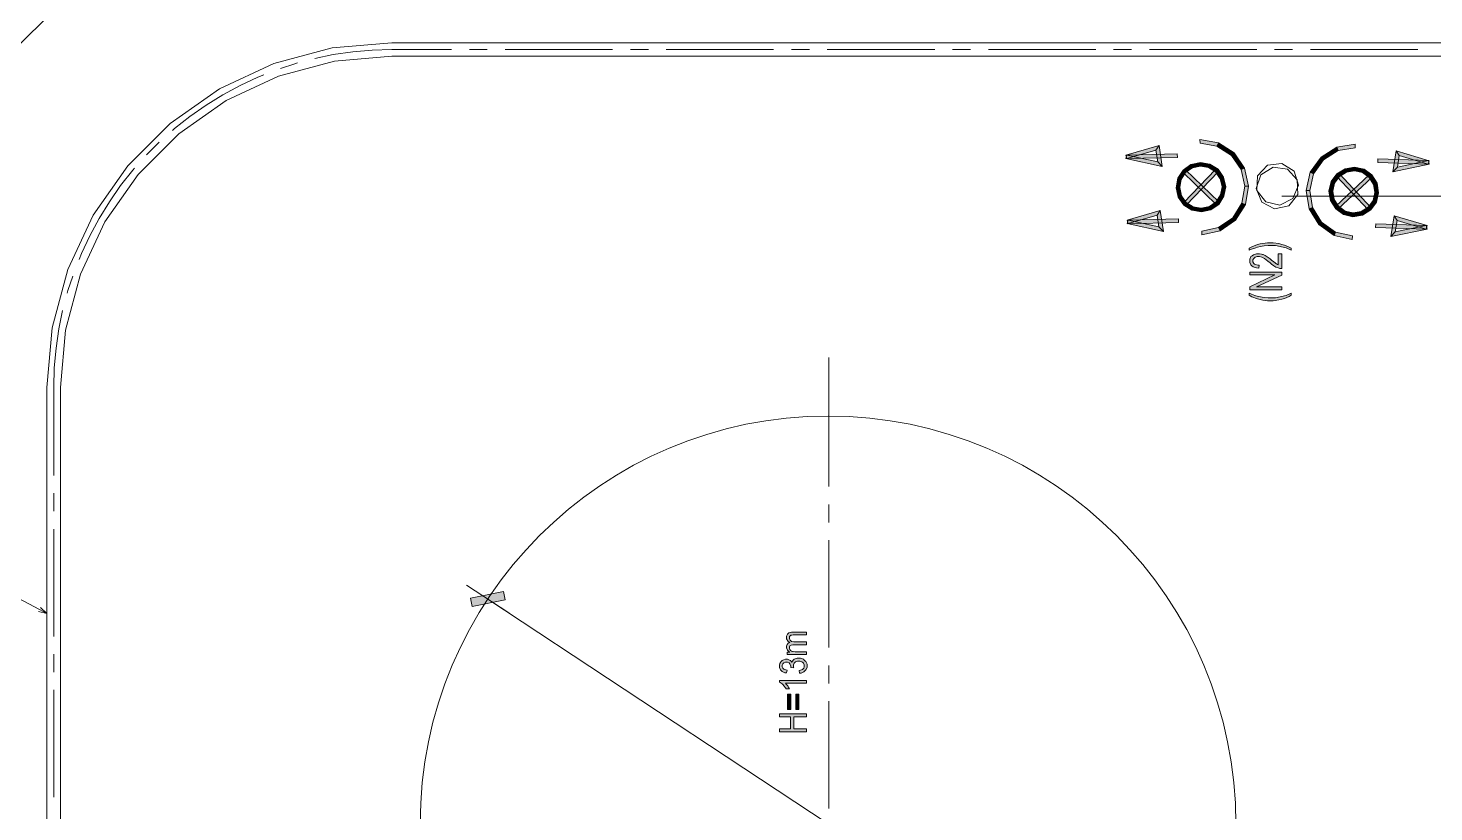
# Model space of a CAD drawing. Header units: millimetres. Extents: x 805 to 6044844, y 120 to 7887884.
# Drawn here: x 5931450 to 5956389, y 7842344 to 7856255 of the extents above; entities that cross this region are included whole.
import ezdxf

# ---------------------------------------------------------------- set-up
doc = ezdxf.new("R2010")
doc.units = ezdxf.units.MM

msp = doc.modelspace()

# ---------------------------------------------------------------- hatches: boundary and pattern name
h = msp.add_hatch(color=0)
h.dxf.hatch_style = 2
h.paths.add_polyline_path([(5952239, 7854279), (5952565, 7854221), (5952541, 7854160), (5952240, 7854214)])
h = msp.add_hatch(color=0)
h.dxf.hatch_style = 2
h.paths.add_polyline_path([(5950924, 7854002), (5950942, 7853939), (5951459, 7854086), (5951513, 7854169)])
h = msp.add_hatch(color=0)
h.dxf.hatch_style = 2
h.paths.add_polyline_path([(5951567, 7853799), (5951489, 7853883), (5950939, 7854002), (5950926, 7853938)])
h = msp.add_hatch(color=0)
h.dxf.hatch_style = 2
h.paths.add_polyline_path([(5951838, 7853958), (5951837, 7854023), (5950932, 7854003), (5950934, 7853938)])
h = msp.add_hatch(color=0)
h.dxf.hatch_style = 2
h.paths.add_polyline_path([(5951513, 7854169), (5951459, 7854086), (5951489, 7853883), (5951567, 7853799)])
h = msp.add_hatch(color=0)
h.dxf.hatch_style = 2
h.paths.add_polyline_path([(5952565, 7854221), (5952843, 7854042), (5952798, 7853995), (5952541, 7854160)])
h = msp.add_hatch(color=0)
h.dxf.hatch_style = 2
h.paths.add_polyline_path([(5952843, 7854042), (5953032, 7853771), (5952972, 7853745), (5952798, 7853995)])
h = msp.add_hatch(color=0)
h.dxf.hatch_style = 2
h.paths.add_polyline_path([(5954669, 7854141), (5954389, 7853966), (5954433, 7853919), (5954692, 7854080)])
h = msp.add_hatch(color=0)
h.dxf.hatch_style = 2
h.paths.add_polyline_path([(5954995, 7854195), (5954669, 7854141), (5954692, 7854080), (5954994, 7854130)])
h = msp.add_hatch(color=0)
h.dxf.hatch_style = 2
h.paths.add_polyline_path([(5955720, 7854077), (5955773, 7853994), (5955741, 7853790), (5955662, 7853707)])
h = msp.add_hatch(color=0)
h.dxf.hatch_style = 2
h.paths.add_polyline_path([(5956307, 7853902), (5956289, 7853840), (5955773, 7853994), (5955720, 7854077)])
h = msp.add_hatch(color=0)
h.dxf.hatch_style = 2
h.paths.add_polyline_path([(5951846, 7853592), (5951939, 7853736), (5951985, 7853691), (5951907, 7853568)])
h = msp.add_hatch(color=0)
h.dxf.hatch_style = 2
h.paths.add_polyline_path([(5951939, 7853736), (5952079, 7853834), (5952106, 7853775), (5951985, 7853691)])
h = msp.add_hatch(color=0)
h.dxf.hatch_style = 2
h.paths.add_polyline_path([(5952527, 7853126), (5952572, 7853173), (5951985, 7853737), (5951939, 7853690)])
h = msp.add_hatch(color=0)
h.dxf.hatch_style = 2
h.paths.add_polyline_path([(5952562, 7853703), (5952515, 7853748), (5951950, 7853160), (5951997, 7853115)])
h = msp.add_hatch(color=0)
h.dxf.hatch_style = 2
h.paths.add_polyline_path([(5952079, 7853834), (5952247, 7853871), (5952248, 7853806), (5952106, 7853775)])
h = msp.add_hatch(color=0)
h.dxf.hatch_style = 2
h.paths.add_polyline_path([(5952247, 7853871), (5952416, 7853841), (5952392, 7853781), (5952248, 7853806)])
h = msp.add_hatch(color=0)
h.dxf.hatch_style = 2
h.paths.add_polyline_path([(5952416, 7853841), (5952561, 7853749), (5952516, 7853702), (5952392, 7853781)])
h = msp.add_hatch(color=0)
h.dxf.hatch_style = 2
h.paths.add_polyline_path([(5952561, 7853749), (5952659, 7853608), (5952599, 7853581), (5952516, 7853702)])
h = msp.add_hatch(color=0)
h.dxf.hatch_style = 2
h.paths.add_polyline_path([(5953032, 7853771), (5953103, 7853448), (5953038, 7853447), (5952972, 7853745)])
h = msp.add_hatch(color=0)
h.dxf.hatch_style = 2
h.paths.add_polyline_path([(5954389, 7853966), (5954196, 7853697), (5954256, 7853671), (5954433, 7853919)])
h = msp.add_hatch(color=0)
h.dxf.hatch_style = 2
h.paths.add_polyline_path([(5954813, 7853760), (5954667, 7853669), (5954712, 7853622), (5954836, 7853699)])
h = msp.add_hatch(color=0)
h.dxf.hatch_style = 2
h.paths.add_polyline_path([(5954982, 7853788), (5954813, 7853760), (5954836, 7853699), (5954980, 7853723)])
h = msp.add_hatch(color=0)
h.dxf.hatch_style = 2
h.paths.add_polyline_path([(5955150, 7853749), (5954982, 7853788), (5954980, 7853723), (5955123, 7853690)])
h = msp.add_hatch(color=0)
h.dxf.hatch_style = 2
h.paths.add_polyline_path([(5955289, 7853649), (5955150, 7853749), (5955123, 7853690), (5955242, 7853605)])
h = msp.add_hatch(color=0)
h.dxf.hatch_style = 2
h.paths.add_polyline_path([(5955392, 7853870), (5955394, 7853935), (5956299, 7853903), (5956297, 7853839)])
h = msp.add_hatch(color=0)
h.dxf.hatch_style = 2
h.paths.add_polyline_path([(5955662, 7853707), (5955741, 7853790), (5956291, 7853903), (5956305, 7853839)])
h = msp.add_hatch(color=0)
h.dxf.hatch_style = 2
h.paths.add_polyline_path([(5951816, 7853423), (5951846, 7853592), (5951907, 7853568), (5951881, 7853424)])
h = msp.add_hatch(color=0)
h.dxf.hatch_style = 2
h.paths.add_polyline_path([(5952659, 7853608), (5952696, 7853440), (5952631, 7853439), (5952599, 7853581)])
h = msp.add_hatch(color=0)
h.dxf.hatch_style = 2
h.paths.add_polyline_path([(5954196, 7853697), (5954121, 7853375), (5954186, 7853373), (5954256, 7853671)])
h = msp.add_hatch(color=0)
h.dxf.hatch_style = 2
h.paths.add_polyline_path([(5954567, 7853530), (5954528, 7853363), (5954594, 7853360), (5954626, 7853503)])
h = msp.add_hatch(color=0)
h.dxf.hatch_style = 2
h.paths.add_polyline_path([(5954667, 7853669), (5954567, 7853530), (5954626, 7853503), (5954712, 7853622)])
h = msp.add_hatch(color=0)
h.dxf.hatch_style = 2
h.paths.add_polyline_path([(5954693, 7853046), (5954648, 7853094), (5955243, 7853651), (5955288, 7853603)])
h = msp.add_hatch(color=0)
h.dxf.hatch_style = 2
h.paths.add_polyline_path([(5954666, 7853623), (5954713, 7853668), (5955270, 7853073), (5955223, 7853029)])
h = msp.add_hatch(color=0)
h.dxf.hatch_style = 2
h.paths.add_polyline_path([(5955380, 7853504), (5955289, 7853649), (5955242, 7853605), (5955319, 7853481)])
h = msp.add_hatch(color=0)
h.dxf.hatch_style = 2
h.paths.add_polyline_path([(5955408, 7853334), (5955380, 7853504), (5955319, 7853481), (5955343, 7853336)])
h = msp.add_hatch(color=0)
h.dxf.hatch_style = 2
h.paths.add_polyline_path([(5951853, 7853255), (5951816, 7853423), (5951881, 7853424), (5951912, 7853281)])
h = msp.add_hatch(color=0)
h.dxf.hatch_style = 2
h.paths.add_polyline_path([(5951951, 7853114), (5951853, 7853255), (5951912, 7853281), (5951996, 7853161)])
h = msp.add_hatch(color=0)
h.dxf.hatch_style = 2
h.paths.add_polyline_path([(5952665, 7853271), (5952573, 7853126), (5952526, 7853171), (5952605, 7853295)])
h = msp.add_hatch(color=0)
h.dxf.hatch_style = 2
h.paths.add_polyline_path([(5952696, 7853440), (5952665, 7853271), (5952605, 7853295), (5952631, 7853439)])
h = msp.add_hatch(color=0)
h.dxf.hatch_style = 2
h.paths.add_polyline_path([(5953103, 7853448), (5953045, 7853123), (5952984, 7853147), (5953038, 7853447)])
h = msp.add_hatch(color=0)
h.dxf.hatch_style = 2
h.paths.add_polyline_path([(5954121, 7853375), (5954175, 7853050), (5954236, 7853072), (5954186, 7853373)])
h = msp.add_hatch(color=0)
h.dxf.hatch_style = 2
h.paths.add_polyline_path([(5954528, 7853363), (5954557, 7853193), (5954617, 7853216), (5954594, 7853360)])
h = msp.add_hatch(color=0)
h.dxf.hatch_style = 2
h.paths.add_polyline_path([(5955369, 7853167), (5955408, 7853334), (5955343, 7853336), (5955310, 7853194)])
h = msp.add_hatch(color=0)
h.dxf.hatch_style = 2
h.paths.add_polyline_path([(5950946, 7852848), (5950965, 7852786), (5951482, 7852933), (5951536, 7853016)])
h = msp.add_hatch(color=0)
h.dxf.hatch_style = 2
h.paths.add_polyline_path([(5951536, 7853016), (5951482, 7852933), (5951512, 7852729), (5951590, 7852645)])
h = msp.add_hatch(color=0)
h.dxf.hatch_style = 2
h.paths.add_polyline_path([(5952095, 7853022), (5951951, 7853114), (5951996, 7853161), (5952120, 7853082)])
h = msp.add_hatch(color=0)
h.dxf.hatch_style = 2
h.paths.add_polyline_path([(5952265, 7852992), (5952095, 7853022), (5952120, 7853082), (5952263, 7853057)])
h = msp.add_hatch(color=0)
h.dxf.hatch_style = 2
h.paths.add_polyline_path([(5952433, 7853028), (5952265, 7852992), (5952263, 7853057), (5952406, 7853088)])
h = msp.add_hatch(color=0)
h.dxf.hatch_style = 2
h.paths.add_polyline_path([(5952573, 7853126), (5952433, 7853028), (5952406, 7853088), (5952526, 7853171)])
h = msp.add_hatch(color=0)
h.dxf.hatch_style = 2
h.paths.add_polyline_path([(5953045, 7853123), (5952867, 7852844), (5952820, 7852889), (5952984, 7853147)])
h = msp.add_hatch(color=0)
h.dxf.hatch_style = 2
h.paths.add_polyline_path([(5954175, 7853050), (5954350, 7852769), (5954397, 7852813), (5954236, 7853072)])
h = msp.add_hatch(color=0)
h.dxf.hatch_style = 2
h.paths.add_polyline_path([(5954557, 7853193), (5954647, 7853047), (5954695, 7853092), (5954617, 7853216)])
h = msp.add_hatch(color=0)
h.dxf.hatch_style = 2
h.paths.add_polyline_path([(5954647, 7853047), (5954787, 7852948), (5954814, 7853007), (5954695, 7853092)])
h = msp.add_hatch(color=0)
h.dxf.hatch_style = 2
h.paths.add_polyline_path([(5954787, 7852948), (5954954, 7852908), (5954956, 7852974), (5954814, 7853007)])
h = msp.add_hatch(color=0)
h.dxf.hatch_style = 2
h.paths.add_polyline_path([(5954954, 7852908), (5955123, 7852936), (5955100, 7852998), (5954956, 7852974)])
h = msp.add_hatch(color=0)
h.dxf.hatch_style = 2
h.paths.add_polyline_path([(5955123, 7852936), (5955269, 7853028), (5955224, 7853075), (5955100, 7852998)])
h = msp.add_hatch(color=0)
h.dxf.hatch_style = 2
h.paths.add_polyline_path([(5955269, 7853028), (5955369, 7853167), (5955310, 7853194), (5955224, 7853075)])
h = msp.add_hatch(color=0)
h.dxf.hatch_style = 2
h.paths.add_polyline_path([(5951590, 7852645), (5951512, 7852729), (5950963, 7852848), (5950949, 7852785)])
h = msp.add_hatch(color=0)
h.dxf.hatch_style = 2
h.paths.add_polyline_path([(5951861, 7852804), (5951859, 7852869), (5950955, 7852849), (5950956, 7852784)])
h = msp.add_hatch(color=0)
h.dxf.hatch_style = 2
h.paths.add_polyline_path([(5952867, 7852844), (5952596, 7852655), (5952569, 7852715), (5952820, 7852889)])
h = msp.add_hatch(color=0)
h.dxf.hatch_style = 2
h.paths.add_polyline_path([(5954350, 7852769), (5954619, 7852576), (5954646, 7852636), (5954397, 7852813)])
h = msp.add_hatch(color=0)
h.dxf.hatch_style = 2
h.paths.add_polyline_path([(5955355, 7852716), (5955357, 7852782), (5956262, 7852750), (5956260, 7852685)])
h = msp.add_hatch(color=0)
h.dxf.hatch_style = 2
h.paths.add_polyline_path([(5955683, 7852924), (5955736, 7852840), (5955704, 7852637), (5955625, 7852554)])
h = msp.add_hatch(color=0)
h.dxf.hatch_style = 2
h.paths.add_polyline_path([(5955625, 7852554), (5955704, 7852637), (5956254, 7852750), (5956268, 7852686)])
h = msp.add_hatch(color=0)
h.dxf.hatch_style = 2
h.paths.add_polyline_path([(5956270, 7852749), (5956252, 7852686), (5955736, 7852840), (5955683, 7852924)])
h = msp.add_hatch(color=0)
h.dxf.hatch_style = 2
h.paths.add_polyline_path([(5952596, 7852655), (5952273, 7852584), (5952272, 7852649), (5952569, 7852715)])
h = msp.add_hatch(color=0)
h.dxf.hatch_style = 2
h.paths.add_polyline_path([(5954619, 7852576), (5954941, 7852501), (5954943, 7852567), (5954646, 7852636)])
h = msp.add_hatch(color=0)
h.dxf.hatch_style = 2
h.paths.add_polyline_path([(5953860, 7852349), (5953860, 7852314), (5953767, 7852354), (5953580, 7852395), (5953487, 7852395), (5953450, 7852395), (5953378, 7852389), (5953342, 7852383), (5953313, 7852379), (5953257, 7852366), (5953230, 7852357), (5953212, 7852352), (5953154, 7852330), (5953114, 7852314), (5953114, 7852349), (5953162, 7852374), (5953260, 7852412), (5953309, 7852424), (5953352, 7852435), (5953440, 7852445), (5953487, 7852445), (5953539, 7852445), (5953640, 7852431), (5953689, 7852417), (5953738, 7852403), (5953824, 7852369)])
h = msp.add_hatch(color=0)
h.dxf.hatch_style = 2
h.paths.add_polyline_path([(5953626, 7852250), (5953693, 7852250), (5953693, 7851987), (5953680, 7851986), (5953656, 7851990), (5953644, 7851992), (5953624, 7851998), (5953587, 7852014), (5953568, 7852025), (5953549, 7852036), (5953506, 7852068), (5953482, 7852089), (5953444, 7852121), (5953384, 7852165), (5953361, 7852176), (5953339, 7852188), (5953297, 7852200), (5953277, 7852200), (5953256, 7852200), (5953221, 7852189), (5953207, 7852179), (5953193, 7852168), (5953179, 7852141), (5953179, 7852124), (5953179, 7852107), (5953194, 7852078), (5953209, 7852068), (5953224, 7852057), (5953266, 7852047), (5953292, 7852047), (5953285, 7851996), (5953245, 7851999), (5953183, 7852018), (5953162, 7852035), (5953141, 7852052), (5953121, 7852097), (5953121, 7852125), (5953121, 7852154), (5953143, 7852200), (5953166, 7852216), (5953189, 7852233), (5953245, 7852250), (5953279, 7852250), (5953296, 7852250), (5953329, 7852245), (5953346, 7852240), (5953363, 7852235), (5953397, 7852219), (5953416, 7852208), (5953434, 7852196), (5953484, 7852158), (5953516, 7852132), (5953542, 7852110), (5953578, 7852082), (5953587, 7852076), (5953597, 7852069), (5953616, 7852059), (5953626, 7852055)])
h = msp.add_hatch(color=0)
h.dxf.hatch_style = 2
h.paths.add_polyline_path([(5953693, 7851610), (5953123, 7851610), (5953123, 7851664), (5953570, 7851874), (5953123, 7851874), (5953123, 7851924), (5953693, 7851924), (5953693, 7851870), (5953245, 7851661), (5953693, 7851661)])
h = msp.add_hatch(color=0)
h.dxf.hatch_style = 2
h.paths.add_polyline_path([(5953860, 7851513), (5953824, 7851493), (5953738, 7851458), (5953689, 7851444), (5953640, 7851430), (5953539, 7851417), (5953487, 7851417), (5953440, 7851417), (5953352, 7851427), (5953309, 7851437), (5953260, 7851450), (5953162, 7851487), (5953114, 7851513), (5953114, 7851548), (5953154, 7851531), (5953212, 7851510), (5953229, 7851505), (5953256, 7851496), (5953312, 7851483), (5953341, 7851478), (5953377, 7851472), (5953450, 7851466), (5953487, 7851466), (5953580, 7851466), (5953767, 7851507), (5953860, 7851548)])
h = msp.add_hatch(color=0)
h.dxf.hatch_style = 2
h.paths.add_polyline_path([(5939882, 7846256), (5939912, 7846109), (5939329, 7845990), (5939299, 7846137)])
h = msp.add_hatch(color=0)
h.dxf.hatch_style = 2
h.paths.add_polyline_path([(5945261, 7845135), (5944913, 7845135), (5944913, 7845180), (5944961, 7845180), (5944949, 7845187), (5944928, 7845206), (5944921, 7845217), (5944913, 7845229), (5944905, 7845255), (5944905, 7845269), (5944905, 7845286), (5944913, 7845313), (5944921, 7845323), (5944929, 7845334), (5944951, 7845349), (5944966, 7845353), (5944935, 7845370), (5944905, 7845416), (5944905, 7845444), (5944905, 7845466), (5944920, 7845500), (5944933, 7845512), (5944948, 7845524), (5944992, 7845536), (5945022, 7845536), (5945261, 7845536), (5945261, 7845486), (5945041, 7845486), (5945024, 7845486), (5944998, 7845483), (5944990, 7845481), (5944983, 7845478), (5944970, 7845470), (5944965, 7845463), (5944960, 7845457), (5944956, 7845442), (5944956, 7845433), (5944956, 7845417), (5944968, 7845392), (5944980, 7845381), (5944993, 7845371), (5945032, 7845361), (5945059, 7845361), (5945261, 7845361), (5945261, 7845311), (5945034, 7845311), (5945015, 7845311), (5944986, 7845304), (5944975, 7845298), (5944966, 7845292), (5944956, 7845272), (5944956, 7845258), (5944956, 7845248), (5944962, 7845228), (5944969, 7845219), (5944975, 7845210), (5944995, 7845197), (5945008, 7845193), (5945020, 7845189), (5945056, 7845185), (5945080, 7845185), (5945261, 7845185)])
h = msp.add_hatch(color=0)
h.dxf.hatch_style = 2
h.paths.add_polyline_path([(5945134, 7844805), (5945126, 7844855), (5945151, 7844859), (5945187, 7844874), (5945198, 7844885), (5945209, 7844895), (5945220, 7844920), (5945220, 7844935), (5945220, 7844953), (5945206, 7844982), (5945191, 7844995), (5945177, 7845007), (5945141, 7845019), (5945120, 7845019), (5945099, 7845019), (5945066, 7845007), (5945053, 7844996), (5945040, 7844985), (5945026, 7844956), (5945026, 7844939), (5945026, 7844932), (5945030, 7844915), (5945033, 7844904), (5944981, 7844909), (5944982, 7844912), (5944982, 7844916), (5944982, 7844917), (5944982, 7844933), (5944972, 7844962), (5944962, 7844975), (5944953, 7844988), (5944922, 7845000), (5944902, 7845000), (5944886, 7845000), (5944859, 7844991), (5944848, 7844982), (5944838, 7844973), (5944827, 7844948), (5944827, 7844934), (5944827, 7844919), (5944838, 7844895), (5944849, 7844885), (5944859, 7844875), (5944892, 7844863), (5944914, 7844860), (5944903, 7844810), (5944873, 7844814), (5944828, 7844835), (5944811, 7844852), (5944795, 7844868), (5944779, 7844908), (5944779, 7844932), (5944779, 7844950), (5944787, 7844980), (5944796, 7844994), (5944804, 7845008), (5944827, 7845029), (5944842, 7845037), (5944856, 7845045), (5944887, 7845052), (5944903, 7845052), (5944919, 7845052), (5944947, 7845045), (5944960, 7845038), (5944973, 7845031), (5944993, 7845010), (5945000, 7844996), (5945005, 7845014), (5945026, 7845042), (5945041, 7845052), (5945056, 7845062), (5945095, 7845072), (5945119, 7845072), (5945150, 7845072), (5945203, 7845053), (5945225, 7845033), (5945247, 7845013), (5945269, 7844965), (5945269, 7844934), (5945269, 7844908), (5945250, 7844863), (5945231, 7844845), (5945212, 7844828), (5945163, 7844807)])
h = msp.add_hatch(color=0)
h.dxf.hatch_style = 2
h.paths.add_polyline_path([(5945261, 7844676), (5945261, 7844626), (5944885, 7844626), (5944895, 7844617), (5944916, 7844594), (5944926, 7844579), (5944936, 7844564), (5944951, 7844538), (5944956, 7844527), (5944899, 7844527), (5944887, 7844548), (5944859, 7844584), (5944843, 7844600), (5944826, 7844616), (5944794, 7844638), (5944779, 7844644), (5944779, 7844676)])
h = msp.add_hatch(color=0)
h.dxf.hatch_style = 2
h.paths.add_polyline_path([(5944979, 7844433), (5944979, 7844164), (5944924, 7844164), (5944924, 7844433)])
h = msp.add_hatch(color=0)
h.dxf.hatch_style = 2
h.paths.add_polyline_path([(5945125, 7844433), (5945125, 7844164), (5945069, 7844164), (5945069, 7844433)])
h = msp.add_hatch(color=0)
h.dxf.hatch_style = 2
h.paths.add_polyline_path([(5945261, 7843766), (5944781, 7843766), (5944781, 7843820), (5944978, 7843820), (5944978, 7844032), (5944781, 7844032), (5944781, 7844086), (5945261, 7844086), (5945261, 7844032), (5945034, 7844032), (5945034, 7843820), (5945261, 7843820)])

# ---------------------------------------------------------------- linework, layer by layer
at = {"color": 0, "lineweight": 0}
for points in [[(5937905, 7858875), (5936624, 7858784), (5935369, 7858511), (5934166, 7858062), (5933039, 7857447), (5932011, 7856677), (5931103, 7855769), (5930334, 7854741), (5929719, 7853614), (5929270, 7852412), (5928997, 7851157), (5928906, 7849876)], [(5937905, 7855995), (5936842, 7855903), (5935812, 7855626), (5934845, 7855175), (5933971, 7854564), (5933217, 7853810), (5932605, 7852936), (5932154, 7851969), (5931878, 7850938), (5931785, 7849876)], [(5992400, 7855995), (5937905, 7855995)], [(5937905, 7855756), (5936884, 7855666), (5935894, 7855401), (5934965, 7854968), (5934125, 7854380), (5933401, 7853655), (5932813, 7852816), (5932379, 7851887), (5932114, 7850897), (5932025, 7849876)], [(5937905, 7855875), (5937556, 7855865), (5937208, 7855835), (5936863, 7855784), (5936539, 7855717)], [(5938961, 7855875), (5937905, 7855875)], [(5992400, 7855756), (5937905, 7855756)], [(5939596, 7855875), (5939278, 7855875)], [(5941818, 7855875), (5939913, 7855875)], [(5942453, 7855875), (5942135, 7855875)], [(5944675, 7855875), (5942770, 7855875)], [(5945310, 7855875), (5944993, 7855875)], [(5947533, 7855875), (5945627, 7855875)], [(5948168, 7855875), (5947850, 7855875)], [(5950390, 7855875), (5948485, 7855875)], [(5951025, 7855875), (5950707, 7855875)], [(5953247, 7855875), (5951342, 7855875)], [(5953882, 7855875), (5953564, 7855875)], [(5956104, 7855875), (5954199, 7855875)], [(5936232, 7855636), (5936184, 7855624), (5935930, 7855539)], [(5935633, 7855427), (5935528, 7855385), (5935212, 7855237), (5934905, 7855072), (5934608, 7854888), (5934322, 7854688), (5934048, 7854472), (5934013, 7854440)], [(5933776, 7854229), (5933552, 7854004)], [(5933340, 7853768), (5933308, 7853732), (5933092, 7853459), (5932892, 7853173), (5932709, 7852876), (5932543, 7852569), (5932396, 7852252), (5932354, 7852147)], [(5972040, 7853270), (5953692, 7853270)], [(5932242, 7851851), (5932157, 7851597), (5932144, 7851549)], [(5932063, 7851242), (5931996, 7850918), (5931946, 7850572), (5931915, 7850225), (5931905, 7849876)], [(5945654, 7848118), (5945654, 7850410)], [(5931785, 7834377), (5931785, 7849876)], [(5931905, 7848317), (5931905, 7849876)], [(5932025, 7834377), (5932025, 7849876)], [(5931905, 7847682), (5931905, 7848000)], [(5945654, 7847483), (5945654, 7847800)], [(5931905, 7845460), (5931905, 7847365)], [(5945654, 7845260), (5945654, 7847165)], [(5931653, 7845934), (5930901, 7846334)], [(5939981, 7845875), (5939230, 7846371)], [(5951699, 7838132), (5939608, 7846122)], [(5931785, 7845863), (5931634, 7845898)], [(5931785, 7845863), (5931653, 7845934)], [(5931672, 7845969), (5931785, 7845863)], [(5931905, 7844825), (5931905, 7845143)], [(5945654, 7844625), (5945654, 7844943)], [(5931905, 7842603), (5931905, 7844508)], [(5945654, 7842403), (5945654, 7844308)]]:
    msp.add_lwpolyline(points, dxfattribs=at)
for points in [[(5952239, 7854279), (5952565, 7854221), (5952541, 7854160), (5952240, 7854214)], [(5950924, 7854002), (5950942, 7853939), (5951459, 7854086), (5951513, 7854169)], [(5951567, 7853799), (5951489, 7853883), (5950939, 7854002), (5950926, 7853938)], [(5951838, 7853958), (5951837, 7854023), (5950932, 7854003), (5950934, 7853938)], [(5951513, 7854169), (5951459, 7854086), (5951489, 7853883), (5951567, 7853799)], [(5952565, 7854221), (5952843, 7854042), (5952798, 7853995), (5952541, 7854160)], [(5952843, 7854042), (5953032, 7853771), (5952972, 7853745), (5952798, 7853995)], [(5954669, 7854141), (5954389, 7853966), (5954433, 7853919), (5954692, 7854080)], [(5954995, 7854195), (5954669, 7854141), (5954692, 7854080), (5954994, 7854130)], [(5955720, 7854077), (5955773, 7853994), (5955741, 7853790), (5955662, 7853707)], [(5956307, 7853902), (5956289, 7853840), (5955773, 7853994), (5955720, 7854077)], [(5951846, 7853592), (5951939, 7853736), (5951985, 7853691), (5951907, 7853568)], [(5951939, 7853736), (5952079, 7853834), (5952106, 7853775), (5951985, 7853691)], [(5952527, 7853126), (5952572, 7853173), (5951985, 7853737), (5951939, 7853690)], [(5952562, 7853703), (5952515, 7853748), (5951950, 7853160), (5951997, 7853115)], [(5952079, 7853834), (5952247, 7853871), (5952248, 7853806), (5952106, 7853775)], [(5952247, 7853871), (5952416, 7853841), (5952392, 7853781), (5952248, 7853806)], [(5952416, 7853841), (5952561, 7853749), (5952516, 7853702), (5952392, 7853781)], [(5952561, 7853749), (5952659, 7853608), (5952599, 7853581), (5952516, 7853702)], [(5953032, 7853771), (5953103, 7853448), (5953038, 7853447), (5952972, 7853745)], [(5953238, 7853408), (5953334, 7853168), (5953562, 7853047), (5953814, 7853101), (5953973, 7853304), (5953964, 7853562), (5953792, 7853754), (5953536, 7853790), (5953318, 7853653)], [(5953987, 7853469), (5953887, 7853232), (5953658, 7853113), (5953407, 7853170), (5953250, 7853375), (5953262, 7853632), (5953437, 7853822), (5953693, 7853855), (5953911, 7853716)], [(5954389, 7853966), (5954196, 7853697), (5954256, 7853671), (5954433, 7853919)], [(5954813, 7853760), (5954667, 7853669), (5954712, 7853622), (5954836, 7853699)], [(5954982, 7853788), (5954813, 7853760), (5954836, 7853699), (5954980, 7853723)], [(5955150, 7853749), (5954982, 7853788), (5954980, 7853723), (5955123, 7853690)], [(5955289, 7853649), (5955150, 7853749), (5955123, 7853690), (5955242, 7853605)], [(5955392, 7853870), (5955394, 7853935), (5956299, 7853903), (5956297, 7853839)], [(5955662, 7853707), (5955741, 7853790), (5956291, 7853903), (5956305, 7853839)], [(5951816, 7853423), (5951846, 7853592), (5951907, 7853568), (5951881, 7853424)], [(5952659, 7853608), (5952696, 7853440), (5952631, 7853439), (5952599, 7853581)], [(5954196, 7853697), (5954121, 7853375), (5954186, 7853373), (5954256, 7853671)], [(5954567, 7853530), (5954528, 7853363), (5954594, 7853360), (5954626, 7853503)], [(5954667, 7853669), (5954567, 7853530), (5954626, 7853503), (5954712, 7853622)], [(5954693, 7853046), (5954648, 7853094), (5955243, 7853651), (5955288, 7853603)], [(5954666, 7853623), (5954713, 7853668), (5955270, 7853073), (5955223, 7853029)], [(5955380, 7853504), (5955289, 7853649), (5955242, 7853605), (5955319, 7853481)], [(5955408, 7853334), (5955380, 7853504), (5955319, 7853481), (5955343, 7853336)], [(5951853, 7853255), (5951816, 7853423), (5951881, 7853424), (5951912, 7853281)], [(5951951, 7853114), (5951853, 7853255), (5951912, 7853281), (5951996, 7853161)], [(5952665, 7853271), (5952573, 7853126), (5952526, 7853171), (5952605, 7853295)], [(5952696, 7853440), (5952665, 7853271), (5952605, 7853295), (5952631, 7853439)], [(5953103, 7853448), (5953045, 7853123), (5952984, 7853147), (5953038, 7853447)], [(5954121, 7853375), (5954175, 7853050), (5954236, 7853072), (5954186, 7853373)], [(5954528, 7853363), (5954557, 7853193), (5954617, 7853216), (5954594, 7853360)], [(5955369, 7853167), (5955408, 7853334), (5955343, 7853336), (5955310, 7853194)], [(5950946, 7852848), (5950965, 7852786), (5951482, 7852933), (5951536, 7853016)], [(5951536, 7853016), (5951482, 7852933), (5951512, 7852729), (5951590, 7852645)], [(5952095, 7853022), (5951951, 7853114), (5951996, 7853161), (5952120, 7853082)], [(5952265, 7852992), (5952095, 7853022), (5952120, 7853082), (5952263, 7853057)], [(5952433, 7853028), (5952265, 7852992), (5952263, 7853057), (5952406, 7853088)], [(5952573, 7853126), (5952433, 7853028), (5952406, 7853088), (5952526, 7853171)], [(5953045, 7853123), (5952867, 7852844), (5952820, 7852889), (5952984, 7853147)], [(5954175, 7853050), (5954350, 7852769), (5954397, 7852813), (5954236, 7853072)], [(5954557, 7853193), (5954647, 7853047), (5954695, 7853092), (5954617, 7853216)], [(5954647, 7853047), (5954787, 7852948), (5954814, 7853007), (5954695, 7853092)], [(5954787, 7852948), (5954954, 7852908), (5954956, 7852974), (5954814, 7853007)], [(5954954, 7852908), (5955123, 7852936), (5955100, 7852998), (5954956, 7852974)], [(5955123, 7852936), (5955269, 7853028), (5955224, 7853075), (5955100, 7852998)], [(5955269, 7853028), (5955369, 7853167), (5955310, 7853194), (5955224, 7853075)], [(5951590, 7852645), (5951512, 7852729), (5950963, 7852848), (5950949, 7852785)], [(5951861, 7852804), (5951859, 7852869), (5950955, 7852849), (5950956, 7852784)], [(5952867, 7852844), (5952596, 7852655), (5952569, 7852715), (5952820, 7852889)], [(5954350, 7852769), (5954619, 7852576), (5954646, 7852636), (5954397, 7852813)], [(5955355, 7852716), (5955357, 7852782), (5956262, 7852750), (5956260, 7852685)], [(5955683, 7852924), (5955736, 7852840), (5955704, 7852637), (5955625, 7852554)], [(5955625, 7852554), (5955704, 7852637), (5956254, 7852750), (5956268, 7852686)], [(5956270, 7852749), (5956252, 7852686), (5955736, 7852840), (5955683, 7852924)], [(5952596, 7852655), (5952273, 7852584), (5952272, 7852649), (5952569, 7852715)], [(5954619, 7852576), (5954941, 7852501), (5954943, 7852567), (5954646, 7852636)], [(5953860, 7852349), (5953860, 7852314), (5953767, 7852354), (5953580, 7852395), (5953487, 7852395), (5953450, 7852395), (5953378, 7852389), (5953342, 7852383), (5953313, 7852379), (5953257, 7852366), (5953230, 7852357), (5953212, 7852352), (5953154, 7852330), (5953114, 7852314), (5953114, 7852349), (5953162, 7852374), (5953260, 7852412), (5953309, 7852424), (5953352, 7852435), (5953440, 7852445), (5953487, 7852445), (5953539, 7852445), (5953640, 7852431), (5953689, 7852417), (5953738, 7852403), (5953824, 7852369)], [(5953626, 7852250), (5953693, 7852250), (5953693, 7851987), (5953680, 7851986), (5953656, 7851990), (5953644, 7851992), (5953624, 7851998), (5953587, 7852014), (5953568, 7852025), (5953549, 7852036), (5953506, 7852068), (5953482, 7852089), (5953444, 7852121), (5953384, 7852165), (5953361, 7852176), (5953339, 7852188), (5953297, 7852200), (5953277, 7852200), (5953256, 7852200), (5953221, 7852189), (5953207, 7852179), (5953193, 7852168), (5953179, 7852141), (5953179, 7852124), (5953179, 7852107), (5953194, 7852078), (5953209, 7852068), (5953224, 7852057), (5953266, 7852047), (5953292, 7852047), (5953285, 7851996), (5953245, 7851999), (5953183, 7852018), (5953162, 7852035), (5953141, 7852052), (5953121, 7852097), (5953121, 7852125), (5953121, 7852154), (5953143, 7852200), (5953166, 7852216), (5953189, 7852233), (5953245, 7852250), (5953279, 7852250), (5953296, 7852250), (5953329, 7852245), (5953346, 7852240), (5953363, 7852235), (5953397, 7852219), (5953416, 7852208), (5953434, 7852196), (5953484, 7852158), (5953516, 7852132), (5953542, 7852110), (5953578, 7852082), (5953587, 7852076), (5953597, 7852069), (5953616, 7852059), (5953626, 7852055)], [(5953693, 7851610), (5953123, 7851610), (5953123, 7851664), (5953570, 7851874), (5953123, 7851874), (5953123, 7851924), (5953693, 7851924), (5953693, 7851870), (5953245, 7851661), (5953693, 7851661)], [(5953860, 7851513), (5953824, 7851493), (5953738, 7851458), (5953689, 7851444), (5953640, 7851430), (5953539, 7851417), (5953487, 7851417), (5953440, 7851417), (5953352, 7851427), (5953309, 7851437), (5953260, 7851450), (5953162, 7851487), (5953114, 7851513), (5953114, 7851548), (5953154, 7851531), (5953212, 7851510), (5953229, 7851505), (5953256, 7851496), (5953312, 7851483), (5953341, 7851478), (5953377, 7851472), (5953450, 7851466), (5953487, 7851466), (5953580, 7851466), (5953767, 7851507), (5953860, 7851548)], [(5939882, 7846256), (5939912, 7846109), (5939329, 7845990), (5939299, 7846137)], [(5945261, 7845135), (5944913, 7845135), (5944913, 7845180), (5944961, 7845180), (5944949, 7845187), (5944928, 7845206), (5944921, 7845217), (5944913, 7845229), (5944905, 7845255), (5944905, 7845269), (5944905, 7845286), (5944913, 7845313), (5944921, 7845323), (5944929, 7845334), (5944951, 7845349), (5944966, 7845353), (5944935, 7845370), (5944905, 7845416), (5944905, 7845444), (5944905, 7845466), (5944920, 7845500), (5944933, 7845512), (5944948, 7845524), (5944992, 7845536), (5945022, 7845536), (5945261, 7845536), (5945261, 7845486), (5945041, 7845486), (5945024, 7845486), (5944998, 7845483), (5944990, 7845481), (5944983, 7845478), (5944970, 7845470), (5944965, 7845463), (5944960, 7845457), (5944956, 7845442), (5944956, 7845433), (5944956, 7845417), (5944968, 7845392), (5944980, 7845381), (5944993, 7845371), (5945032, 7845361), (5945059, 7845361), (5945261, 7845361), (5945261, 7845311), (5945034, 7845311), (5945015, 7845311), (5944986, 7845304), (5944975, 7845298), (5944966, 7845292), (5944956, 7845272), (5944956, 7845258), (5944956, 7845248), (5944962, 7845228), (5944969, 7845219), (5944975, 7845210), (5944995, 7845197), (5945008, 7845193), (5945020, 7845189), (5945056, 7845185), (5945080, 7845185), (5945261, 7845185)], [(5945134, 7844805), (5945126, 7844855), (5945151, 7844859), (5945187, 7844874), (5945198, 7844885), (5945209, 7844895), (5945220, 7844920), (5945220, 7844935), (5945220, 7844953), (5945206, 7844982), (5945191, 7844995), (5945177, 7845007), (5945141, 7845019), (5945120, 7845019), (5945099, 7845019), (5945066, 7845007), (5945053, 7844996), (5945040, 7844985), (5945026, 7844956), (5945026, 7844939), (5945026, 7844932), (5945030, 7844915), (5945033, 7844904), (5944981, 7844909), (5944982, 7844912), (5944982, 7844916), (5944982, 7844917), (5944982, 7844933), (5944972, 7844962), (5944962, 7844975), (5944953, 7844988), (5944922, 7845000), (5944902, 7845000), (5944886, 7845000), (5944859, 7844991), (5944848, 7844982), (5944838, 7844973), (5944827, 7844948), (5944827, 7844934), (5944827, 7844919), (5944838, 7844895), (5944849, 7844885), (5944859, 7844875), (5944892, 7844863), (5944914, 7844860), (5944903, 7844810), (5944873, 7844814), (5944828, 7844835), (5944811, 7844852), (5944795, 7844868), (5944779, 7844908), (5944779, 7844932), (5944779, 7844950), (5944787, 7844980), (5944796, 7844994), (5944804, 7845008), (5944827, 7845029), (5944842, 7845037), (5944856, 7845045), (5944887, 7845052), (5944903, 7845052), (5944919, 7845052), (5944947, 7845045), (5944960, 7845038), (5944973, 7845031), (5944993, 7845010), (5945000, 7844996), (5945005, 7845014), (5945026, 7845042), (5945041, 7845052), (5945056, 7845062), (5945095, 7845072), (5945119, 7845072), (5945150, 7845072), (5945203, 7845053), (5945225, 7845033), (5945247, 7845013), (5945269, 7844965), (5945269, 7844934), (5945269, 7844908), (5945250, 7844863), (5945231, 7844845), (5945212, 7844828), (5945163, 7844807)], [(5945261, 7844676), (5945261, 7844626), (5944885, 7844626), (5944895, 7844617), (5944916, 7844594), (5944926, 7844579), (5944936, 7844564), (5944951, 7844538), (5944956, 7844527), (5944899, 7844527), (5944887, 7844548), (5944859, 7844584), (5944843, 7844600), (5944826, 7844616), (5944794, 7844638), (5944779, 7844644), (5944779, 7844676)], [(5944979, 7844433), (5944979, 7844164), (5944924, 7844164), (5944924, 7844433)], [(5945125, 7844433), (5945125, 7844164), (5945069, 7844164), (5945069, 7844433)], [(5945261, 7843766), (5944781, 7843766), (5944781, 7843820), (5944978, 7843820), (5944978, 7844032), (5944781, 7844032), (5944781, 7844086), (5945261, 7844086), (5945261, 7844032), (5945034, 7844032), (5945034, 7843820), (5945261, 7843820)]]:
    msp.add_lwpolyline(points, close=True, dxfattribs=at)
msp.add_ellipse((5945641, 7842127), major_axis=(0, 7243), ratio=0.999037, start_param=0, end_param=6.283185, dxfattribs=at)

doc.saveas('drawing.dxf')
